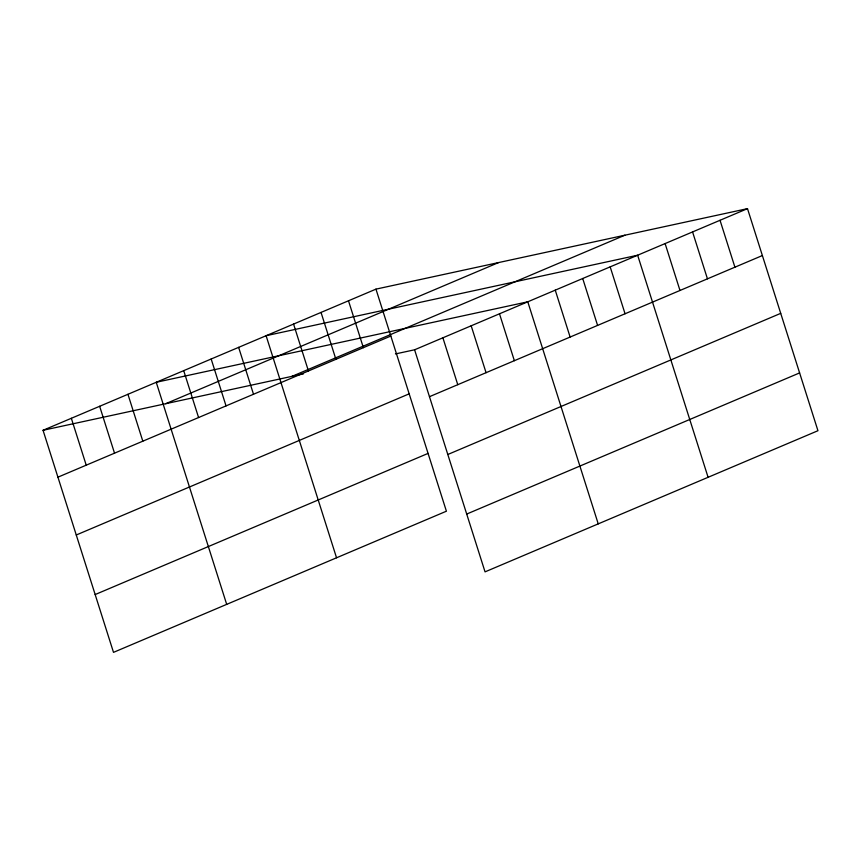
<?xml version="1.0" encoding="UTF-8"?>
<svg xmlns="http://www.w3.org/2000/svg" width="861" height="861" viewBox="0 0 861 861"><rect width="100%" height="100%" fill="white"/><g stroke="black" fill="none" stroke-linecap="round" stroke-linejoin="round"><path stroke-width="1.29" d="M375.956 289.135L446.407 511.208L113.501 652.358L43.05 430.285L375.956 289.135L747.499 208.642L817.95 430.715L485.044 571.865L414.593 349.792L395.436 353.936M165.656 403.712L498.573 262.573M291.987 376.354L624.892 235.204M57.924 477.177L390.84 336.027M414.593 349.792L747.499 208.642M76.263 534.993L409.179 393.843M429.467 396.684L762.383 255.545M95.162 594.553L428.068 453.403M447.806 454.5L780.723 313.35M466.705 514.06L799.611 372.91M43.05 430.285L303.481 373.857M720.033 220.287L734.917 267.19M692.567 231.932L707.451 278.824M665.112 243.577L679.986 290.469M708.086 477.295L637.646 255.222L266.103 335.715L336.543 557.788M610.18 266.867L625.054 313.759M582.714 278.512L597.588 325.404M555.248 290.157L570.122 337.049M598.234 523.875L527.782 301.802L156.239 382.284L226.691 604.368M499.488 313.791L514.361 360.694M471.182 325.792L486.067 372.695M442.888 337.792L457.772 384.695M348.49 300.78L363.374 347.672M321.035 312.425L335.908 359.317M293.569 324.07L308.442 370.962M238.637 347.36L253.511 394.252M211.171 359.005L226.045 405.897M183.705 370.639L198.579 417.542M127.945 394.284L142.818 441.187M99.65 406.284L114.524 453.187M71.345 418.285L86.229 465.188"/></g></svg>
